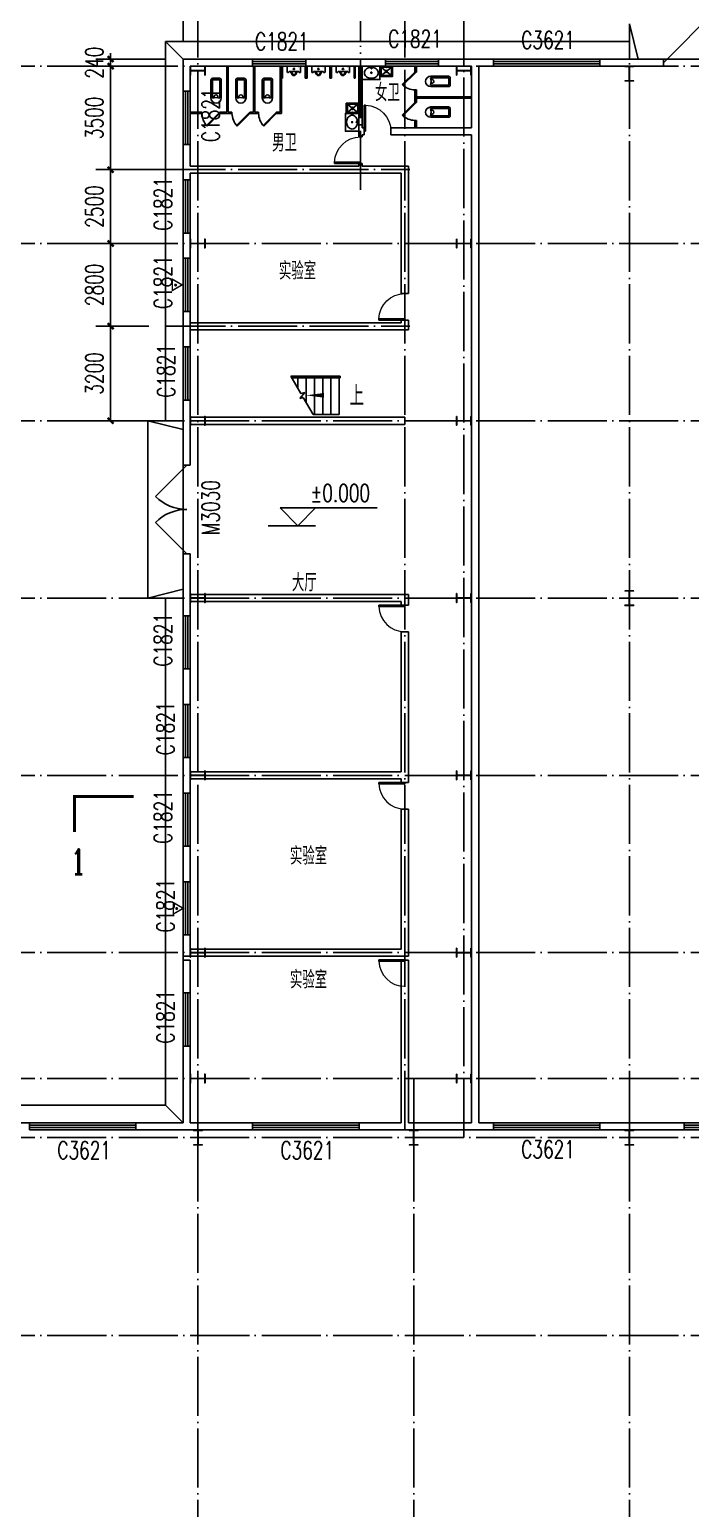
# Model space of a CAD drawing. Extents: x -89996 to 1006241, y -2176 to 440573.
# Drawn here: x 314223 to 336590, y 360550 to 410600 of the extents above; entities that cross this region are included whole.
import ezdxf
from ezdxf.enums import TextEntityAlignment as Align

# ---------------------------------------------------------------- set-up
doc = ezdxf.new("R2010")
doc.units = 0
doc.header["$LTSCALE"] = 1000
doc.header["$MEASUREMENT"] = 0
doc.linetypes.add('DOTE', pattern=[2.42, 2, -0.2, 0.02, -0.2])
for name, color, linetype in [('DIM_ELEV', 3, 'Continuous'), ('DIM_SYMB', 3, 'Continuous'), ('DOTE', 1, 'DOTE'), ('GROUND', 2, 'Continuous'), ('GZ', 50, 'Continuous'), ('LVTRY', 6, 'Continuous'), ('PUB_TEXT', 7, 'Continuous'), ('REIN', 1, 'Continuous'), ('STAIR', 2, 'Continuous'), ('TEXT', 7, 'Continuous'), ('WALL', 9, 'Continuous'), ('WINDOW', 4, 'Continuous'), ('WINDOW_TEXT', 7, 'Continuous')]:
    doc.layers.add(name, color=color, linetype=linetype)
doc.styles.add('_TCH_DIM', font='SIMPLEX', dxfattribs={"bigfont": 'GBCBIG'})
doc.styles.add('_TCH_DIM_T3', font='SIMPLEX', dxfattribs={"width": 0.705882, "bigfont": 'GBCBIG'})
doc.styles.add('_TCH_LABEL', font='COMPLEX', dxfattribs={"bigfont": 'GBCBIG'})
doc.styles.add('_TCH_WINDOW', font='SIMPLEX', dxfattribs={"height": 3.5, "bigfont": 'GBCBIG'})
doc.styles.add('TSSD_Norm', font='tssdeng.shx', dxfattribs={"bigfont": 'hztxt.shx'})
doc.dimstyles.new('TCH-200-1', dxfattribs={"dimtxt": 595, "dimasz": 200, "dimexe": 500, "dimexo": 600, "dimgap": 252.5, "dimtad": 1, "dimdec": 0, "dimzin": 0, "dimdsep": 46, "dimtxsty": '_TCH_DIM_T3', "dimblk": 'ARCHTICK', "dimcen": 0.09, "dimclrd": 3, "dimclre": 3, "dimclrt": 7, "dimazin": 2, "dimtfac": 1, "dimtdec": 0, "dimtix": 1, "dimtmove": 2, "dimatfit": 3, "dimfxl": 0, "dimtolj": 1, "dimtzin": 0, "dimarcsym": 0})

# ---------------------------------------------------------------- blocks, each defined once
blk = doc.blocks.new('_ArchTick')
at = {"color": 0, "linetype": 'ByBlock', "const_width": 0.4}
blk.add_lwpolyline([(-0.5, -0.5), (0.5, 0.5)], dxfattribs=at)
blk = doc.blocks.new('*D1629')
at = {"layer": 'Defpoints', "color": 0, "transparency": 16777216}
for p in [(60143, 111243), (62600, 111243), (62600, 107743)]:
    blk.add_point(p, dxfattribs=at)
at = {"layer": 'WALL', "color": 3, "lineweight": -2, "transparency": 16777216}
for p, q in [((62000, 111243), (59643, 111243)), ((60143, 107743), (60143, 111243)), ((62000, 107743), (59643, 107743))]:
    blk.add_line(p, q, dxfattribs=at)
at = {"layer": 'WALL', "color": 3, "lineweight": -2, "transparency": 16777216, "xscale": 200, "yscale": 200, "zscale": 200}
for p, rotation in [((60143, 111243), 90), ((60143, 107743), 270)]:
    blk.add_blockref('_ArchTick', p, dxfattribs=dict(at, rotation=rotation))
at = {"layer": 'WALL', "color": 7, "transparency": 16777216, "insert": (59593, 109493), "char_height": 595, "attachment_point": 5, "rotation": 90, "style": '_TCH_DIM_T3'}
blk.add_mtext('\\A1;3500', dxfattribs=at)
blk = doc.blocks.new('*D1630')
at = {"layer": 'Defpoints', "color": 0, "transparency": 16777216}
for p in [(62600, 107743), (60143, 105243), (61800, 105243)]:
    blk.add_point(p, dxfattribs=at)
at = {"layer": 'WALL', "color": 3, "lineweight": -2, "transparency": 16777216}
for p, q in [((62000, 107743), (59643, 107743)), ((60143, 107743), (60143, 105243)), ((61200, 105243), (59643, 105243))]:
    blk.add_line(p, q, dxfattribs=at)
at = {"layer": 'WALL', "color": 3, "lineweight": -2, "transparency": 16777216, "xscale": 200, "yscale": 200, "zscale": 200}
for p, rotation in [((60143, 107743), 90), ((60143, 105243), 270)]:
    blk.add_blockref('_ArchTick', p, dxfattribs=dict(at, rotation=rotation))
at = {"layer": 'WALL', "color": 7, "transparency": 16777216, "insert": (59593, 106493), "char_height": 595, "attachment_point": 5, "rotation": 90, "style": '_TCH_DIM_T3'}
blk.add_mtext('\\A1;2500', dxfattribs=at)
blk = doc.blocks.new('*D1632')
at = {"layer": 'Defpoints', "color": 0, "transparency": 16777216}
for p in [(60143, 105243), (61800, 105243), (62034, 102443)]:
    blk.add_point(p, dxfattribs=at)
at = {"layer": 'WALL', "color": 3, "lineweight": -2, "transparency": 16777216}
for p, q in [((61200, 105243), (59643, 105243)), ((60143, 102443), (60143, 105243)), ((61434, 102443), (59643, 102443))]:
    blk.add_line(p, q, dxfattribs=at)
at = {"layer": 'WALL', "color": 3, "lineweight": -2, "transparency": 16777216, "xscale": 200, "yscale": 200, "zscale": 200}
for p, rotation in [((60143, 105243), 90), ((60143, 102443), 270)]:
    blk.add_blockref('_ArchTick', p, dxfattribs=dict(at, rotation=rotation))
at = {"layer": 'WALL', "color": 7, "transparency": 16777216, "insert": (59593, 103843), "char_height": 595, "attachment_point": 5, "rotation": 90, "style": '_TCH_DIM_T3'}
blk.add_mtext('\\A1;2800', dxfattribs=at)
blk = doc.blocks.new('*D1633')
at = {"layer": 'Defpoints', "color": 0, "transparency": 16777216}
for p in [(62034, 102443), (60143, 99243), (61800, 99243)]:
    blk.add_point(p, dxfattribs=at)
at = {"layer": 'WALL', "color": 3, "lineweight": -2, "transparency": 16777216}
for p, q in [((61434, 102443), (59643, 102443)), ((60143, 102443), (60143, 99243)), ((61200, 99243), (59643, 99243))]:
    blk.add_line(p, q, dxfattribs=at)
at = {"layer": 'WALL', "color": 3, "lineweight": -2, "transparency": 16777216, "xscale": 200, "yscale": 200, "zscale": 200}
for p, rotation in [((60143, 102443), 90), ((60143, 99243), 270)]:
    blk.add_blockref('_ArchTick', p, dxfattribs=dict(at, rotation=rotation))
at = {"layer": 'WALL', "color": 7, "transparency": 16777216, "insert": (59593, 100843), "char_height": 595, "attachment_point": 5, "rotation": 90, "style": '_TCH_DIM_T3'}
blk.add_mtext('\\A1;3200', dxfattribs=at)
blk = doc.blocks.new('*D1635')
at = {"layer": 'Defpoints', "color": 0, "transparency": 16777216}
for p in [(68600, 114506), (63100, 111483), (68600, 111483)]:
    blk.add_point(p, dxfattribs=at)
at = {"layer": 'WALL', "color": 3, "lineweight": -2, "transparency": 16777216}
for p, q in [((63100, 112083), (63100, 115006)), ((68600, 112083), (68600, 115006)), ((63100, 114506), (68600, 114506))]:
    blk.add_line(p, q, dxfattribs=at)
at = {"layer": 'WALL', "color": 3, "lineweight": -2, "transparency": 16777216, "xscale": 200, "yscale": 200, "zscale": 200, "rotation": 180}
blk.add_blockref('_ArchTick', (63100, 114506), dxfattribs=at)
at = {"layer": 'WALL', "color": 3, "lineweight": -2, "transparency": 16777216, "xscale": 200, "yscale": 200, "zscale": 200}
blk.add_blockref('_ArchTick', (68600, 114506), dxfattribs=at)
at = {"layer": 'WALL', "color": 7, "transparency": 16777216, "insert": (65850, 115056), "char_height": 595, "attachment_point": 5, "style": '_TCH_DIM_T3'}
blk.add_mtext('\\A1;5500', dxfattribs=at)
blk = doc.blocks.new('*D1636')
at = {"layer": 'Defpoints', "color": 0, "transparency": 16777216}
for p in [(70100, 114506), (68600, 111483), (70100, 111483)]:
    blk.add_point(p, dxfattribs=at)
at = {"layer": 'WALL', "color": 3, "lineweight": -2, "transparency": 16777216}
for p, q in [((68600, 112083), (68600, 115006)), ((70100, 112083), (70100, 115006)), ((68600, 114506), (68400, 114506)), ((68600, 114506), (70100, 114506)), ((70100, 114506), (70300, 114506))]:
    blk.add_line(p, q, dxfattribs=at)
at = {"layer": 'WALL', "color": 3, "lineweight": -2, "transparency": 16777216, "xscale": 200, "yscale": 200, "zscale": 200}
blk.add_blockref('_ArchTick', (68600, 114506), dxfattribs=at)
at = {"layer": 'WALL', "color": 3, "lineweight": -2, "transparency": 16777216, "xscale": 200, "yscale": 200, "zscale": 200, "rotation": 180}
blk.add_blockref('_ArchTick', (70100, 114506), dxfattribs=at)
at = {"layer": 'WALL', "color": 7, "transparency": 16777216, "insert": (69350, 115056), "char_height": 595, "attachment_point": 5, "style": '_TCH_DIM_T3'}
blk.add_mtext('\\A1;1500', dxfattribs=at)
blk = doc.blocks.new('*D1637')
at = {"layer": 'Defpoints', "color": 0, "transparency": 16777216}
for p in [(72100, 114506), (70100, 111483), (72100, 111483)]:
    blk.add_point(p, dxfattribs=at)
at = {"layer": 'WALL', "color": 3, "lineweight": -2, "transparency": 16777216}
for p, q in [((70100, 112083), (70100, 115006)), ((72100, 112083), (72100, 115006)), ((70100, 114506), (72100, 114506))]:
    blk.add_line(p, q, dxfattribs=at)
at = {"layer": 'WALL', "color": 3, "lineweight": -2, "transparency": 16777216, "xscale": 200, "yscale": 200, "zscale": 200, "rotation": 180}
blk.add_blockref('_ArchTick', (70100, 114506), dxfattribs=at)
at = {"layer": 'WALL', "color": 3, "lineweight": -2, "transparency": 16777216, "xscale": 200, "yscale": 200, "zscale": 200}
blk.add_blockref('_ArchTick', (72100, 114506), dxfattribs=at)
at = {"layer": 'WALL', "color": 7, "transparency": 16777216, "insert": (71100, 115056), "char_height": 595, "attachment_point": 5, "style": '_TCH_DIM_T3'}
blk.add_mtext('\\A1;2000', dxfattribs=at)
blk = doc.blocks.new('*D1647')
at = {"layer": 'Defpoints', "color": 0, "transparency": 16777216}
for p in [(60143, 111243), (62600, 111483), (62600, 111243)]:
    blk.add_point(p, dxfattribs=at)
at = {"layer": 'WALL', "color": 3, "lineweight": -2, "transparency": 16777216}
for p, q in [((60143, 111483), (60143, 111683)), ((62000, 111483), (59643, 111483)), ((62000, 111243), (59643, 111243)), ((60143, 111483), (60143, 111243)), ((60143, 111243), (60143, 111043))]:
    blk.add_line(p, q, dxfattribs=at)
at = {"layer": 'WALL', "color": 3, "lineweight": -2, "transparency": 16777216, "xscale": 200, "yscale": 200, "zscale": 200}
for p, rotation in [((60143, 111483), 270), ((60143, 111243), 90)]:
    blk.add_blockref('_ArchTick', p, dxfattribs=dict(at, rotation=rotation))
at = {"layer": 'WALL', "color": 7, "transparency": 16777216, "insert": (59593, 111363), "char_height": 595, "attachment_point": 5, "rotation": 90, "style": '_TCH_DIM_T3'}
blk.add_mtext('\\A1;240', dxfattribs=at)
blk = doc.blocks.new('*U14')
at = {"color": 0}
for p, q in [((0, 0), (830, 0)), ((30, 0), (30, -400)), ((830, 0), (830, -400)), ((0, 0), (0, -400)), ((0, -400), (30, -400)), ((286, -180), (544, -180)), ((324, -180), (376, -272)), ((506, -180), (454, -272)), ((800, 0), (800, -400)), ((800, -400), (830, -400))]:
    blk.add_line(p, q, dxfattribs=at)
blk.add_lwpolyline([(244, -199), (247, -190, -0.320465), (261, -180), (286, -180, -0.270349), (299, -188), (354, -284, 0.583333), (476, -284), (531, -188, -0.270349), (544, -180), (569, -180, -0.320465), (583, -190), (586, -199, 0.847127), (640, -190), (640, -30, 0.414214), (610, 0), (220, 0, 0.414214), (190, -30), (190, -190, 0.847127)], format="xyb", close=True, dxfattribs=at)
blk.add_circle((415, -90), 25, dxfattribs=at)
blk.add_arc((415, -250), 45, 209.4871, 330.5129, dxfattribs=at)
blk.add_point((575, 0), dxfattribs=at)
blk = doc.blocks.new('*U12')
at = {"color": 0}
for p, q in [((-125, -670), (-125, -60)), ((-115, -50), (115, -50)), ((125, -60), (125, -670))]:
    blk.add_line(p, q, dxfattribs=at)
blk.add_lwpolyline([(175, -664), (175, -60, 0.414214), (115, 0), (-115, 0, 0.414214), (-175, -60), (-175, -664, 1)], format="xyb", close=True, dxfattribs=at)
for centre, radius, start, end in [((-115, -60), 10, 90, 180), ((115, -60), 10, 0, 90), ((0, -1140), 487, 75.1173, 104.8827), ((0, -623), 64.6, 328.6901, 211.3099)]:
    blk.add_arc(centre, radius, start, end, dxfattribs=at)
blk = doc.blocks.new('*D1650')
at = {"layer": 'Defpoints', "color": 0, "transparency": 16777216}
for p in [(99600, 118001), (63100, 112485), (99600, 111483)]:
    blk.add_point(p, dxfattribs=at)
at = {"layer": 'WALL', "color": 3, "lineweight": -2, "transparency": 16777216}
for p, q in [((63100, 113085), (63100, 118501)), ((99600, 112083), (99600, 118501)), ((63100, 118001), (99600, 118001))]:
    blk.add_line(p, q, dxfattribs=at)
at = {"layer": 'WALL', "color": 3, "lineweight": -2, "transparency": 16777216, "xscale": 200, "yscale": 200, "zscale": 200, "rotation": 180}
blk.add_blockref('_ArchTick', (63100, 118001), dxfattribs=at)
at = {"layer": 'WALL', "color": 3, "lineweight": -2, "transparency": 16777216, "xscale": 200, "yscale": 200, "zscale": 200}
blk.add_blockref('_ArchTick', (99600, 118001), dxfattribs=at)
at = {"layer": 'WALL', "color": 7, "transparency": 16777216, "insert": (81350, 118551), "char_height": 595, "attachment_point": 5, "style": '_TCH_DIM_T3'}
blk.add_mtext('\\A1;36500', dxfattribs=at)
blk = doc.blocks.new('*D1652')
at = {"layer": 'Defpoints', "color": 0, "transparency": 16777216}
for p in [(62600, 114509), (62600, 111483), (63100, 111483)]:
    blk.add_point(p, dxfattribs=at)
at = {"layer": 'WALL', "color": 3, "lineweight": -2, "transparency": 16777216}
for p, q in [((62600, 112083), (62600, 115009)), ((63100, 112083), (63100, 115009)), ((62600, 114509), (62400, 114509)), ((63100, 114509), (62600, 114509)), ((63100, 114509), (63300, 114509))]:
    blk.add_line(p, q, dxfattribs=at)
at = {"layer": 'WALL', "color": 3, "lineweight": -2, "transparency": 16777216, "xscale": 200, "yscale": 200, "zscale": 200}
blk.add_blockref('_ArchTick', (62600, 114509), dxfattribs=at)
at = {"layer": 'WALL', "color": 3, "lineweight": -2, "transparency": 16777216, "xscale": 200, "yscale": 200, "zscale": 200, "rotation": 180}
blk.add_blockref('_ArchTick', (63100, 114509), dxfattribs=at)
at = {"layer": 'WALL', "color": 7, "transparency": 16777216, "insert": (62850, 115059), "char_height": 595, "attachment_point": 5, "style": '_TCH_DIM_T3'}
blk.add_mtext('\\A1;500', dxfattribs=at)
blk = doc.blocks.new('*D1653')
at = {"layer": 'Defpoints', "color": 0, "transparency": 16777216}
for p in [(26600, 118001), (63100, 112485), (26600, 111483)]:
    blk.add_point(p, dxfattribs=at)
at = {"layer": 'WALL', "color": 3, "lineweight": -2, "transparency": 16777216}
for p, q in [((26600, 112083), (26600, 118501)), ((63100, 113085), (63100, 118501)), ((63100, 118001), (26600, 118001))]:
    blk.add_line(p, q, dxfattribs=at)
at = {"layer": 'WALL', "color": 3, "lineweight": -2, "transparency": 16777216, "xscale": 200, "yscale": 200, "zscale": 200, "rotation": 180}
blk.add_blockref('_ArchTick', (26600, 118001), dxfattribs=at)
at = {"layer": 'WALL', "color": 3, "lineweight": -2, "transparency": 16777216, "xscale": 200, "yscale": 200, "zscale": 200}
blk.add_blockref('_ArchTick', (63100, 118001), dxfattribs=at)
at = {"layer": 'WALL', "color": 7, "transparency": 16777216, "insert": (44850, 118551), "char_height": 595, "attachment_point": 5, "style": '_TCH_DIM_T3'}
blk.add_mtext('\\A1;36500', dxfattribs=at)
blk = doc.blocks.new('$DorLib2D$00000116')
at = {"color": 0}
for p, q in [((-0.5, 0), (-0.146, 0.354)), ((0.5, 0), (0.146, 0.354))]:
    blk.add_line(p, q, dxfattribs=at)
for centre, start, end in [((-0.5, 0), 0, 45), ((0.5, 0), 135, 180)]:
    blk.add_arc(centre, 0.5, start, end, dxfattribs=at)
blk = doc.blocks.new('$TCHSYS$WIN2D')
for p, q in [((-0.5, 0.5), (0.5, 0.5)), ((-0.5, 0.5), (-0.5, -0.5)), ((0.5, 0.5), (0.5, -0.5)), ((0.5, 0.167), (-0.5, 0.167)), ((0.5, -0.167), (-0.5, -0.167)), ((-0.5, -0.5), (0.5, -0.5))]:
    blk.add_line(p, q)
blk = doc.blocks.new('$DorLib2D$00000001')
for p, q in [((0.45, 0.975), (0.5, 0.975)), ((0.45, 0), (0.45, 0.975)), ((0.5, 0), (0.5, 0.975)), ((0.5, 0), (0.45, 0))]:
    blk.add_line(p, q)
at = {"lineweight": 13}
blk.add_arc((0.475, 0), 0.975, 91.4693, 180, dxfattribs=at)
blk = doc.blocks.new('$lvtry$00000191')
at = {"color": 0}
for p, q in [((-250, -50, 0), (-39, -219, 0)), ((-250, -450, 0), (-39, -281, 0)), ((39, -219, 0), (250, -50, 0)), ((39, -281, 0), (250, -450, 0))]:
    blk.add_line(p, q, dxfattribs=at)
at = {"color": 0, "elevation": 0}
for points in [[(300, -500), (300, 0), (-300, 0), (-300, -500)], [(250, -450), (250, -50), (-250, -50), (-250, -450)]]:
    blk.add_lwpolyline(points, close=True, dxfattribs=at)
at = {"color": 0}
blk.add_circle((0, -250, 0), 50, dxfattribs=at)
for p in [(0, -50, 0), (0, -250, 0)]:
    blk.add_point(p, dxfattribs=at)
blk = doc.blocks.new('$lvtry$00000194')
at = {"color": 0}
for p, q in [((-17, -27), (-17, -17)), ((17, -27), (17, -17))]:
    blk.add_line(p, q, dxfattribs=at)
blk.add_lwpolyline([(14, -39, -0.067374), (92, -53, -0.088152), (166, -93, -0.105269), (218, -155, -0.121685), (235, -224, -0.121685), (218, -292, -0.105269), (166, -355, -0.088152), (92, -394, -0.078966), (0, -409, -0.078966), (-92, -394, -0.088152), (-166, -355, -0.105269), (-218, -292, -0.121685), (-235, -224, -0.121685), (-218, -155, -0.105269), (-166, -93, -0.088152), (-92, -53, -0.059935), (-23, -40, -0.059935)], format="xyb", dxfattribs=at)
for centre, radius in [((0, -221), 20), ((0, -27), 16.7), ((0, -221), 15)]:
    blk.add_circle(centre, radius, dxfattribs=at)
for centre, radius, start, end in [((0, -17), 16.7, 0, 180), ((-40, -17), 10.1, 106.6096, 258.1648), ((-64, 250), 259, 274.7069, 282.3732), ((-75, -197), 173, 71.36, 79.1873), ((-29, -63), 6.77, 155.344, 308.3224), ((-171, 35), 166, 324.8411, 338.1337), ((-171, 35), 170, 324.8411, 331.3523), ((-29, -63), 3.37, 155.344, 308.3224), ((100, -178), 170, 132.3141, 138.8253), ((100, -178), 166, 125.5327, 138.8253), ((-12, -42), 10.6, 201.8924, 261.774), ((-381, -99), 372, 2.3982, 6.7627), ((0, -80), 9.9, 201.7837, 338.2163), ((64, 250), 259, 257.6268, 265.2931), ((381, -99), 372, 170.1008, 177.6018), ((75, -197), 173, 100.8127, 110.4191), ((40, -17), 10.1, 281.8352, 73.3904)]:
    blk.add_arc(centre, radius, start, end, dxfattribs=at)
for p in [(0, -27), (0, -221)]:
    blk.add_point(p, dxfattribs=at)
blk = doc.blocks.new('A$C5DBF1C92')
at = {"color": 0}
for p, q in [((64075.9, 111242.9), (64075.9, 109692.9)), ((64075.9, 111242.9), (64075.9, 109692.9)), ((64125.9, 111242.9), (64125.9, 109692.9)), ((64975.9, 111242.9), (64975.9, 109692.9)), ((64975.9, 111242.9), (64975.9, 109692.9)), ((65025.9, 111242.9), (65025.9, 109692.9)), ((65875.9, 111242.9), (65875.9, 109692.9)), ((65875.9, 111242.9), (65875.9, 109692.9)), ((65930, 111242.9), (65930, 109642.9)), ((65930, 111242.9), (65930, 109642.9)), ((70440, 111044.5), (70440, 111242.9)), ((70490, 111242.9), (70490, 111044.5)), ((70440, 111044.5), (70015.7, 110620.3)), ((70461.2, 111023.3), (70037.5, 110599.6)), ((70490, 111044.5), (70440, 111044.5)), ((70440, 111044.5), (70461.2, 111023.3)), ((70490, 110444.5), (70440, 110444.5)), ((70440, 110010.5), (70440, 110444.5)), ((70490, 110444.5), (70490, 110010.5)), ((72360, 110209.1), (70490, 110209.1)), ((72360, 110159.1), (70490, 110159.1)), ((63812.3, 109664.2), (63388.6, 109240.4)), ((63833.5, 109642.9), (63409.3, 109218.7)), ((63833.5, 109642.9), (63812.3, 109664.2)), ((63833.5, 109692.9), (64075.9, 109692.9)), ((63833.5, 109692.9), (63833.5, 109642.9)), ((64250.9, 109642.9), (63833.5, 109642.9)), ((64125.9, 109692.9), (64250.9, 109692.9)), ((64250.9, 109692.9), (64250.9, 109642.9)), ((64829.7, 109664.2), (64406, 109240.4)), ((64850.9, 109642.9), (64426.7, 109218.7)), ((64850.9, 109642.9), (64829.7, 109664.2)), ((64850.9, 109692.9), (64975.9, 109692.9)), ((64850.9, 109692.9), (64850.9, 109642.9)), ((65150.9, 109642.9), (64850.9, 109642.9)), ((65025.9, 109692.9), (65150.9, 109692.9)), ((65150.9, 109692.9), (65150.9, 109642.9)), ((65729.7, 109664.2), (65306, 109240.4)), ((65750.9, 109642.9), (65326.7, 109218.7)), ((65750.9, 109642.9), (65729.7, 109664.2)), ((65750.9, 109692.9), (65750.9, 109642.9)), ((65750.9, 109692.9), (65875.9, 109692.9)), ((65750.9, 109642.9), (65930, 109642.9)), ((70440, 110010.5), (70015.7, 109586.3)), ((70461.2, 109989.3), (70037.5, 109565.6)), ((70490, 110010.5), (70440, 110010.5)), ((70440, 110010.5), (70461.2, 109989.3)), ((70440, 109410.5), (70440, 109162.9)), ((70490, 109410.5), (70440, 109410.5)), ((70490, 109162.9), (70490, 109410.5))]:
    blk.add_line(p, q, dxfattribs=at)
for centre, start, end in [((70440, 111044.5), 225, 270), ((63833.5, 109642.9), 180, 225), ((64850.9, 109642.9), 180, 225), ((65750.9, 109642.9), 180, 225), ((70440, 110010.5), 225, 270)]:
    blk.add_arc(centre, 600, start, end, dxfattribs=at)
at = {"layer": 'DIM_ELEV'}
for p, q in [((66479.2, 95691.9), (65879.2, 96291.9)), ((65879.2, 96291.9), (69169.2, 96291.9)), ((66479.2, 95691.9), (67079.2, 96291.9)), ((65480.8, 95691.9), (67079.2, 95691.9))]:
    blk.add_line(p, q, dxfattribs=at)
at = {"layer": 'DIM_SYMB'}
blk.add_lwpolyline([(68020, 100104.2, 0, 0, 0), (66760, 100104.2, 0, 160, 0), (67360, 100104.2, 0, 0, 0)], format="xyseb", dxfattribs=at)
at = {"layer": 'DIM_SYMB', "const_width": 100}
blk.add_lwpolyline([(58917.8, 85324.8), (58917.8, 86524.8), (60917.8, 86524.8)], dxfattribs=at)
at = {"layer": 'DOTE'}
for p, q in [((70100, 75242.9), (70100, 112818.6)), ((63100, 7482.9), (63100, 112482.9)), ((72100.2, 74982.8), (72100.2, 112482.9)), ((77700, 7482.9), (77700, 112482.9)), ((68600, 107059.8), (68600, 111932.5)), ((9600, 111242.9), (100600, 111242.9)), ((62034.2, 107742.9), (70272.4, 107742.9)), ((9597, 105242.8), (100357, 105242.8)), ((62034.2, 102442.8), (70272.4, 102442.8)), ((9597, 99242.8), (100357, 99242.8)), ((9597, 93242.8), (100357, 93242.8)), ((9597, 87242.8), (100357, 87242.8)), ((9597, 81242.8), (100357, 81242.8)), ((9600, 76982.8), (100600, 76982.8)), ((70400, 7482.9), (70400, 76982.8)), ((9597, 74982.8), (100357, 74982.8)), ((9600, 68282.9), (100360, 68282.9))]:
    blk.add_line(p, q, dxfattribs=at)
at = {"layer": 'GROUND'}
for p, q in [((62000, 112082.9), (62000, 99242.8)), ((77700, 112082.9), (62000, 112082.9)), ((62600, 111482.9), (62000, 112082.9)), ((62600, 111482.9), (62600, 99242.8)), ((77700, 111482.9), (62600, 111482.9)), ((62000, 93242.8), (62000, 76082.9)), ((62600, 93242.8), (62600, 75482.9)), ((62000, 76082.9), (48500, 76082.9)), ((62600, 75482.9), (62000, 76082.9)), ((62600, 75482.9), (48500, 75482.9))]:
    blk.add_line(p, q, dxfattribs=at)
at = {"layer": 'GZ'}
for points in [[(62840, 111242.9), (62840, 110942.9), (62850, 110942.9), (62850, 111086.1), (62855, 111089.9), (63325.3, 111089.9), (63330, 111086.1), (63330, 110942.9), (63340, 110942.9), (63340, 111242.9), (63330, 111242.9), (63330, 111099.9), (63325.5, 111095.9), (62855, 111095.9), (62850, 111099.9), (62850, 111242.9), (62840, 111242.9)], [(71850, 111242.9), (71850, 110942.9), (71860, 110942.9), (71860, 111086.1), (71865, 111089.9), (72335.3, 111089.9), (72340, 111086.1), (72340, 110942.9), (72350, 110942.9), (72350, 111242.9), (72340, 111242.9), (72340, 111099.9), (72335.5, 111095.9), (71865, 111095.9), (71860, 111099.9), (71860, 111242.9), (71850, 111242.9)], [(77850, 111242.9), (77550, 111242.9), (77550, 111232.9), (77693.1, 111232.9), (77697, 111227.9), (77697, 110757.6), (77693.1, 110752.9), (77550, 110752.9), (77550, 110742.9), (77850, 110742.9), (77850, 110752.9), (77707, 110752.9), (77703, 110757.4), (77703, 111227.9), (77707, 111232.9), (77850, 111232.9), (77850, 111242.9)], [(62840, 105392.8), (62840, 105092.8), (62850, 105092.8), (62850, 105235.9), (62855, 105239.8), (63325.3, 105239.8), (63330, 105235.9), (63330, 105092.8), (63340, 105092.8), (63340, 105392.8), (63330, 105392.8), (63330, 105249.8), (63325.5, 105245.8), (62855, 105245.8), (62850, 105249.8), (62850, 105392.8), (62840, 105392.8)], [(71850, 105392.8), (71850, 105092.8), (71860, 105092.8), (71860, 105235.9), (71865, 105239.8), (72335.3, 105239.8), (72340, 105235.9), (72340, 105092.8), (72350, 105092.8), (72350, 105392.8), (72340, 105392.8), (72340, 105249.8), (72335.5, 105245.8), (71865, 105245.8), (71860, 105249.8), (71860, 105392.8), (71850, 105392.8)], [(62840, 99392.8), (62840, 99092.8), (62850, 99092.8), (62850, 99235.9), (62855, 99239.8), (63325.3, 99239.8), (63330, 99235.9), (63330, 99092.8), (63340, 99092.8), (63340, 99392.8), (63330, 99392.8), (63330, 99249.8), (63325.5, 99245.8), (62855, 99245.8), (62850, 99249.8), (62850, 99392.8), (62840, 99392.8)], [(71850, 99392.8), (71850, 99092.8), (71860, 99092.8), (71860, 99235.9), (71865, 99239.8), (72335.3, 99239.8), (72340, 99235.9), (72340, 99092.8), (72350, 99092.8), (72350, 99392.8), (72340, 99392.8), (72340, 99249.8), (72335.5, 99245.8), (71865, 99245.8), (71860, 99249.8), (71860, 99392.8), (71850, 99392.8)], [(62840, 93392.8), (62840, 93092.8), (62850, 93092.8), (62850, 93235.9), (62855, 93239.8), (63325.3, 93239.8), (63330, 93235.9), (63330, 93092.8), (63340, 93092.8), (63340, 93392.8), (63330, 93392.8), (63330, 93249.8), (63325.5, 93245.8), (62855, 93245.8), (62850, 93249.8), (62850, 93392.8), (62840, 93392.8)], [(71850, 93392.8), (71850, 93092.8), (71860, 93092.8), (71860, 93235.9), (71865, 93239.8), (72335.3, 93239.8), (72340, 93235.9), (72340, 93092.8), (72350, 93092.8), (72350, 93392.8), (72340, 93392.8), (72340, 93249.8), (72335.5, 93245.8), (71865, 93245.8), (71860, 93249.8), (71860, 93392.8), (71850, 93392.8)], [(77850, 93492.9), (77550, 93492.9), (77550, 93482.9), (77693.1, 93482.9), (77697, 93477.9), (77697, 93007.6), (77693.1, 93002.9), (77550, 93002.9), (77550, 92992.9), (77850, 92992.9), (77850, 93002.9), (77707, 93002.9), (77703, 93007.4), (77703, 93477.9), (77707, 93482.9), (77850, 93482.9), (77850, 93492.9)], [(62840, 87392.8), (62840, 87092.8), (62850, 87092.8), (62850, 87235.9), (62855, 87239.8), (63325.3, 87239.8), (63330, 87235.9), (63330, 87092.8), (63340, 87092.8), (63340, 87392.8), (63330, 87392.8), (63330, 87249.8), (63325.5, 87245.8), (62855, 87245.8), (62850, 87249.8), (62850, 87392.8), (62840, 87392.8)], [(71850, 87392.8), (71850, 87092.8), (71860, 87092.8), (71860, 87235.9), (71865, 87239.8), (72335.3, 87239.8), (72340, 87235.9), (72340, 87092.8), (72350, 87092.8), (72350, 87392.8), (72340, 87392.8), (72340, 87249.8), (72335.5, 87245.8), (71865, 87245.8), (71860, 87249.8), (71860, 87392.8), (71850, 87392.8)], [(62840, 81392.8), (62840, 81092.8), (62850, 81092.8), (62850, 81235.9), (62855, 81239.8), (63325.3, 81239.8), (63330, 81235.9), (63330, 81092.8), (63340, 81092.8), (63340, 81392.8), (63330, 81392.8), (63330, 81249.8), (63325.5, 81245.8), (62855, 81245.8), (62850, 81249.8), (62850, 81392.8), (62840, 81392.8)], [(71850, 81392.8), (71850, 81092.8), (71860, 81092.8), (71860, 81235.9), (71865, 81239.8), (72335.3, 81239.8), (72340, 81235.9), (72340, 81092.8), (72350, 81092.8), (72350, 81392.8), (72340, 81392.8), (72340, 81249.8), (72335.5, 81245.8), (71865, 81245.8), (71860, 81249.8), (71860, 81392.8), (71850, 81392.8)], [(62840, 77132.8), (62840, 76832.8), (62850, 76832.8), (62850, 76975.9), (62855, 76979.8), (63325.3, 76979.8), (63330, 76975.9), (63330, 76832.8), (63340, 76832.8), (63340, 77132.8), (63330, 77132.8), (63330, 76989.8), (63325.5, 76985.8), (62855, 76985.8), (62850, 76989.8), (62850, 77132.8), (62840, 77132.8)], [(71850, 77132.8), (71850, 76832.8), (71860, 76832.8), (71860, 76975.9), (71865, 76979.8), (72335.3, 76979.8), (72340, 76975.9), (72340, 76832.8), (72350, 76832.8), (72350, 77132.8), (72340, 77132.8), (72340, 76989.8), (72335.5, 76985.8), (71865, 76985.8), (71860, 76989.8), (71860, 77132.8), (71850, 77132.8)], [(63250, 75232.9), (62950, 75232.9), (62950, 75222.9), (63093.1, 75222.9), (63097, 75217.9), (63097, 74747.6), (63093.1, 74742.9), (62950, 74742.9), (62950, 74732.9), (63250, 74732.9), (63250, 74742.9), (63107, 74742.9), (63103, 74747.4), (63103, 75217.9), (63107, 75222.9), (63250, 75222.9), (63250, 75232.9)], [(70550, 75232.9), (70250, 75232.9), (70250, 75222.9), (70393.1, 75222.9), (70397, 75217.9), (70397, 74747.6), (70393.1, 74742.9), (70250, 74742.9), (70250, 74732.9), (70550, 74732.9), (70550, 74742.9), (70407, 74742.9), (70403, 74747.4), (70403, 75217.9), (70407, 75222.9), (70550, 75222.9), (70550, 75232.9)], [(77850, 75232.9), (77550, 75232.9), (77550, 75222.9), (77693.1, 75222.9), (77697, 75217.9), (77697, 74747.6), (77693.1, 74742.9), (77550, 74742.9), (77550, 74732.9), (77850, 74732.9), (77850, 74742.9), (77707, 74742.9), (77703, 74747.4), (77703, 75217.9), (77707, 75222.9), (77850, 75222.9), (77850, 75232.9)]]:
    blk.add_lwpolyline(points, close=True, dxfattribs=at)
at = {"layer": 'LVTRY'}
for points in [[(69260, 111242.9), (68660, 111242.9), (68660, 110792.9), (69260, 110792.9)], [(68540, 109642.9), (68540, 109042.9), (68090, 109042.9), (68090, 109642.9)]]:
    blk.add_lwpolyline(points, close=True, dxfattribs=at)
at = {"layer": 'REIN', "const_width": 50}
blk.add_lwpolyline([(62562.9, 103842.8), (62230.8, 104034.5), (62230.8, 103651)], close=True, dxfattribs=at)
blk.add_lwpolyline([(62342.6, 103861.5, 1), (62342.6, 103811.5, 1)], format="xyb", close=True, dxfattribs=at)
at = {"layer": 'REIN', "const_width": 50, "elevation": -1200}
blk.add_lwpolyline([(62600, 82742.8), (62267.9, 82934.5), (62267.9, 82551)], close=True, dxfattribs=at)
blk.add_lwpolyline([(62379.7, 82761.5, 1), (62379.7, 82711.5, 1)], format="xyb", close=True, dxfattribs=at)
at = {"layer": 'STAIR'}
for p, q in [((77700, 112682.9), (77700, 111482.9)), ((78000, 111482.9), (77700, 112682.9)), ((85000, 111482.9), (77700, 111482.9)), ((67880, 100754.2), (66244.7, 100754.2)), ((66244.7, 100754.2), (66585.1, 100164.7)), ((67910, 100754.2), (66244.7, 100754.2)), ((67910, 100694.2), (66279.4, 100694.2)), ((66480, 100346.7), (66480, 100694.2)), ((66760, 99861.7), (66760, 100694.2)), ((67040, 99454.2), (67040, 100694.2)), ((67320, 99454.2), (67320, 100694.2)), ((67600, 99454.2), (67600, 100694.2)), ((67880, 99454.2), (67880, 100694.2)), ((67910, 100694.2), (67910, 100754.2)), ((66715.5, 100199.6), (66542.6, 99993.6)), ((66585.1, 100164.7), (66715.5, 100199.6)), ((66542.6, 99993.6), (66664.9, 100026.4)), ((66664.9, 100026.4), (66995.3, 99454.2)), ((61400, 99242.8), (61400, 93242.8)), ((61400, 99242.8), (62600, 99242.8)), ((62600, 98942.8), (61400, 99242.8)), ((62600, 99242.8), (62600, 93242.8)), ((67880, 99454.2), (66995.3, 99454.2)), ((62600, 93542.8), (61400, 93242.8)), ((61400, 93242.8), (62600, 93242.8))]:
    blk.add_line(p, q, dxfattribs=at)
at = {"layer": 'WALL'}
for p, q in [((64950, 111482.9), (62600, 111482.9)), ((62600, 111482.9), (62600, 110392.9)), ((62840, 111242.9), (64950, 111242.9)), ((62840, 110392.9), (62840, 111242.9)), ((64950, 111242.9), (64950, 111482.9)), ((69445.1, 111482.9), (66750, 111482.9)), ((66750, 111482.9), (66750, 111242.9)), ((66750, 111242.9), (69445.1, 111242.9)), ((68540, 111242.9), (68540, 109042.9)), ((68660, 111242.9), (68540, 111242.9)), ((68660, 111242.9), (68660, 109162.9)), ((69445.1, 111242.9), (69445.1, 111482.9)), ((72360, 111482.9), (71245.1, 111482.9)), ((71245.1, 111482.9), (71245.1, 111242.9)), ((71245.1, 111242.9), (72360, 111242.9)), ((73100.1, 111482.9), (72360, 111482.9)), ((72360, 109162.9), (72360, 111242.9)), ((72600, 111242.9), (73100.1, 111242.9)), ((72600, 109042.9), (72600, 111242.9)), ((73100.1, 111242.9), (73100.1, 111482.9)), ((78850, 111482.9), (76700.1, 111482.9)), ((76700.1, 111482.9), (76700.1, 111242.9)), ((76700.1, 111242.9), (78850, 111242.9)), ((78850, 111242.9), (78850, 111482.9)), ((62600, 110392.9), (62840, 110392.9)), ((62600, 108592.9), (62600, 110392.9)), ((62600, 110392.9), (62840, 110392.9)), ((62840, 110392.9), (62840, 108592.9)), ((68729.3, 109162.9), (68660, 109162.9)), ((68729.3, 108922.9), (68729.3, 109162.9)), ((72360, 109162.9), (69629.3, 109162.9)), ((69629.3, 109162.9), (69629.3, 108922.9)), ((68540, 109042.9), (68540, 108847.6)), ((68540, 108847.6), (68660, 108847.6)), ((68660, 108922.9), (68729.3, 108922.9)), ((68660, 108847.6), (68660, 108922.9)), ((69629.3, 108922.9), (72360, 108922.9)), ((72360, 75482.9), (72360, 108922.9)), ((72600, 75482.9), (72600, 109042.9)), ((62840, 108592.9), (62600, 108592.9)), ((62600, 108592.9), (62600, 107742.9)), ((62840, 108592.9), (62600, 108592.9)), ((62840, 107862.9), (62840, 108592.9)), ((62600, 107742.9), (62600, 107392.8)), ((62840, 107862.9), (68540, 107862.9)), ((62840, 107622.9), (68590, 107622.9)), ((62840, 107392.8), (62840, 107622.9)), ((68660, 107947.6), (68540, 107947.6)), ((68540, 107947.6), (68540, 107862.9)), ((68590, 107622.9), (69980, 107622.9)), ((68660, 107862.9), (68660, 107947.6)), ((68660, 107862.9), (70220, 107862.9)), ((69980, 107622.9), (69980, 103547.5)), ((70220, 103547.5), (70220, 107862.9)), ((62600, 107392.8), (62840, 107392.8)), ((62840, 105592.8), (62600, 105592.8)), ((62600, 105592.8), (62600, 104742.8)), ((62840, 104742.8), (62840, 105592.8)), ((62600, 104742.8), (62840, 104742.8)), ((69980, 103547.5), (70220, 103547.5)), ((62840, 102942.8), (62600, 102942.8)), ((62600, 102942.8), (62600, 101742.8)), ((62840, 101742.8), (62840, 102942.8)), ((70220, 102647.5), (69980, 102647.5)), ((69980, 102647.5), (69980, 102562.8)), ((70220, 102322.8), (70220, 102647.5)), ((62840, 102562.8), (69980, 102562.8)), ((62840, 102562.8), (62840, 102322.8)), ((62840, 102322.8), (70220, 102322.8)), ((62600, 101742.8), (62840, 101742.8)), ((62840, 99942.8), (62600, 99942.8)), ((62600, 99942.8), (62600, 97742.8)), ((62840, 97742.8), (62840, 99942.8)), ((70100, 99362.8), (62840, 99362.8)), ((62840, 99122.8), (62840, 99362.8)), ((70100, 99122.8), (62840, 99122.8)), ((70100, 99122.8), (70100, 99362.8)), ((62600, 97742.8), (62840, 97742.8)), ((62840, 94742.8), (62600, 94742.8)), ((62600, 94742.8), (62600, 93242.8)), ((62840, 93362.8), (62840, 94742.8)), ((62600, 93242.8), (62600, 92642.8)), ((62840, 93362.8), (70220, 93362.8)), ((62840, 92642.8), (62840, 93122.8)), ((62840, 93122.8), (69980, 93122.8)), ((69980, 93122.8), (69980, 93002.8)), ((70220, 93002.8), (70220, 93362.8)), ((62600, 92642.8), (62840, 92642.8)), ((69980, 93002.8), (70220, 93002.8)), ((70220, 92102.8), (69980, 92102.8)), ((69980, 92102.8), (69980, 87362.8)), ((70220, 87242.8), (70220, 92102.8)), ((62840, 90842.8), (62600, 90842.8)), ((62600, 90842.8), (62600, 89642.8)), ((62840, 89642.8), (62840, 90842.8)), ((62600, 89642.8), (62840, 89642.8)), ((62840, 87842.8), (62600, 87842.8)), ((62600, 87842.8), (62600, 87242.8)), ((62840, 87362.8), (62840, 87842.8)), ((62600, 87242.8), (62600, 86642.8)), ((62840, 87362.8), (69980, 87362.8)), ((62840, 86642.8), (62840, 87122.8)), ((62840, 87122.8), (69980, 87122.8)), ((69980, 87122.8), (69980, 87002.8)), ((70220, 87002.8), (70220, 87242.8)), ((62600, 86642.8), (62840, 86642.8)), ((69980, 87002.8), (70220, 87002.8)), ((70220, 86102.8), (69980, 86102.8)), ((69980, 86102.8), (69980, 81362.8)), ((70220, 81122.8), (70220, 86102.8)), ((62840, 84842.8), (62600, 84842.8)), ((62600, 84842.8), (62600, 83642.8)), ((62840, 83642.8), (62840, 84842.8)), ((62600, 83642.8), (62840, 83642.8)), ((62840, 81842.8), (62600, 81842.8)), ((62600, 81842.8), (62600, 81122.8)), ((62840, 81362.8), (62840, 81842.8)), ((62600, 81122.8), (70220, 81122.8)), ((62840, 81362.8), (69980, 81362.8)), ((62600, 80982.8), (62600, 79882.8)), ((62840, 80982.8), (62600, 80982.8)), ((62840, 79882.8), (62840, 80982.8)), ((69980, 80982.8), (69980, 75482.9)), ((70220, 80982.8), (69980, 80982.8)), ((70220, 80982.8), (70220, 75482.9)), ((62600, 79882.8), (62840, 79882.8)), ((62840, 78082.8), (62600, 78082.8)), ((62600, 78082.8), (62600, 75482.9)), ((62840, 75482.9), (62840, 78082.8)), ((62600, 75482.9), (61000, 75482.9)), ((61000, 75482.9), (61000, 75242.9)), ((61000, 75242.9), (62600, 75242.9)), ((62600, 75242.9), (64950, 75242.9)), ((64950, 75482.9), (62840, 75482.9)), ((64950, 75242.9), (64950, 75482.9)), ((69980, 75482.9), (68550, 75482.9)), ((68550, 75482.9), (68550, 75242.9)), ((68550, 75242.9), (70100, 75242.9)), ((70100, 75242.9), (72360, 75242.9)), ((70220, 75482.9), (72360, 75482.9)), ((72360, 75242.9), (73100.1, 75242.9)), ((73100.1, 75482.9), (72600, 75482.9)), ((73100.1, 75242.9), (73100.1, 75482.9)), ((79550, 75482.9), (76700.1, 75482.9)), ((76700.1, 75482.9), (76700.1, 75242.9)), ((76700.1, 75242.9), (79550, 75242.9)), ((79550, 75242.9), (79550, 75482.9))]:
    blk.add_line(p, q, dxfattribs=at)
at = {"layer": 'WINDOW'}
for p, q in [((62840, 109692.9), (63233.5, 109692.9)), ((63233.5, 109642.9), (62840, 109642.9)), ((63233.5, 109692.9), (63233.5, 109642.9))]:
    blk.add_line(p, q, dxfattribs=at)
for p in [(65931, 111242.9), (66761, 111242.9), (67591, 111242.9)]:
    blk.add_blockref('*U14', p)
at = {"color": 0}
for p in [(63712.1, 110832.9), (64550.9, 110832.9), (65450.9, 110832.9)]:
    blk.add_blockref('*U12', p, dxfattribs=at)
at = {"color": 0, "rotation": 270}
for p in [(71640, 110728.7), (71640, 109688.7)]:
    blk.add_blockref('*U12', p, dxfattribs=at)
at = {"layer": 'LVTRY', "yscale": -1, "rotation": 180.0000000063204}
blk.add_blockref('$lvtry$00000194', (68967.9, 111242.9, 0), dxfattribs=at)
at = {"layer": 'LVTRY', "xscale": 0.7, "zscale": 0.7}
for p, yscale, rotation in [((69470, 111242.9, 0), -0.7, 180.0000000006723), ((68330, 109642.9), 0.7, 179.9999999912763)]:
    blk.add_blockref('$lvtry$00000191', p, dxfattribs=dict(at, yscale=yscale, rotation=rotation))
at = {"layer": 'LVTRY', "rotation": 269.9999999852605}
blk.add_blockref('$lvtry$00000194', (68540, 109350.8, 0), dxfattribs=at)
at = {"layer": 'WINDOW'}
ref = blk.add_blockref('$DorLib2D$00000116', (81350, 111362.9), dxfattribs=dict(at, xscale=5000, yscale=5000, zscale=5000))
ref.add_attrib('A', 'M5050', (80370, 110257.9), dxfattribs={"layer": 'WINDOW_TEXT', "height": 595, "style": '_TCH_WINDOW', "width": 0.705882})
ref = blk.add_blockref('$TCHSYS$WIN2D', (65850, 111362.9), dxfattribs=dict(at, xscale=1800, yscale=240, zscale=1800))
ref.add_attrib('A', 'C1821', (65030, 111785.4), dxfattribs={"layer": 'WINDOW_TEXT', "height": 595, "style": '_TCH_WINDOW', "width": 0.705882})
ref = blk.add_blockref('$TCHSYS$WIN2D', (70345.1, 111362.9), dxfattribs=dict(at, xscale=1800, yscale=-240, zscale=1800))
ref.add_attrib('A', 'C1821', (69535.1, 111872.9), dxfattribs={"layer": 'WINDOW_TEXT', "height": 595, "style": '_TCH_WINDOW', "width": 0.705882})
ref = blk.add_blockref('$TCHSYS$WIN2D', (74900.1, 111362.9), dxfattribs=dict(at, xscale=-3600, yscale=-240, zscale=-3600))
ref.add_attrib('A', 'C3621', (74040.1, 111832.9), dxfattribs={"layer": 'WINDOW_TEXT', "height": 595, "style": '_TCH_WINDOW', "width": 0.705882})
ref = blk.add_blockref('$TCHSYS$WIN2D', (62720, 109492.9), dxfattribs=dict(at, xscale=-1800, yscale=-240, zscale=-1800, rotation=90.00000000000178))
ref.add_attrib('A', 'C1821', (63825, 108672.9), dxfattribs={"layer": 'WINDOW_TEXT', "height": 595, "rotation": 90, "style": '_TCH_WINDOW', "width": 0.705882})
ref = blk.add_blockref('$TCHSYS$WIN2D', (62720, 109492.9), dxfattribs=dict(at, xscale=-1800, yscale=-240, zscale=-1800, rotation=90.00000000000178))
ref.add_attrib('A', 'C1821', (63825, 108672.9), dxfattribs={"layer": 'WINDOW_TEXT', "height": 595, "rotation": 90, "style": '_TCH_WINDOW', "width": 0.705882})
for p, xscale, yscale, zscale, rotation in [((69179.3, 109042.9), 900, -900, 900, 180.0000000001854), ((68600, 108397.6), 900, -900, 900, 270), ((70100, 103097.5), -900, 900, -900, 90), ((70100, 92552.8), -900, -900, -900, 270), ((70100, 86552.8), -900, -900, -900, 270.0000000000044), ((70100, 80552.8), -900, -900, -900, 270.0000000000048)]:
    blk.add_blockref('$DorLib2D$00000001', p, dxfattribs=dict(at, xscale=xscale, yscale=yscale, zscale=zscale, rotation=rotation))
ref = blk.add_blockref('$TCHSYS$WIN2D', (62720, 106492.8), dxfattribs=dict(at, xscale=-1800, yscale=-240, zscale=-1800, rotation=90.00000000000276))
ref.add_attrib('A', 'C1821', (62211.2, 105672.8), dxfattribs={"layer": 'WINDOW_TEXT', "height": 595, "rotation": 90, "style": '_TCH_WINDOW', "width": 0.705882})
ref = blk.add_blockref('$TCHSYS$WIN2D', (62720, 103842.8), dxfattribs=dict(at, xscale=-1800, yscale=-240, zscale=-1800, rotation=90.00000000000276))
ref.add_attrib('A', 'C1821', (62211.2, 103022.8), dxfattribs={"layer": 'WINDOW_TEXT', "height": 595, "rotation": 90, "style": '_TCH_WINDOW', "width": 0.705882})
ref = blk.add_blockref('$TCHSYS$WIN2D', (62720, 100842.8), dxfattribs=dict(at, xscale=-1800, yscale=240, zscale=-1800, rotation=90.00000000000276))
ref.add_attrib('A', 'C1821', (62320.9, 100022.8), dxfattribs={"layer": 'WINDOW_TEXT', "height": 595, "rotation": 90, "style": '_TCH_WINDOW', "width": 0.705882})
ref = blk.add_blockref('$DorLib2D$00000116', (62720, 96242.8), dxfattribs=dict(at, xscale=3000, yscale=3000, zscale=3000, rotation=90.00000000000276))
ref.add_attrib('A', 'M3030', (63825, 95362.8), dxfattribs={"layer": 'WINDOW_TEXT', "height": 595, "rotation": 90, "style": '_TCH_WINDOW', "width": 0.705882})
ref = blk.add_blockref('$TCHSYS$WIN2D', (62720, 91742.8), dxfattribs=dict(at, xscale=-1800, yscale=-240, zscale=-1800, rotation=90.00000000000277))
ref.add_attrib('A', 'C1821', (62210, 90922.8), dxfattribs={"layer": 'WINDOW_TEXT', "height": 595, "rotation": 90, "style": '_TCH_WINDOW', "width": 0.705882})
ref = blk.add_blockref('$TCHSYS$WIN2D', (62720, 88742.8), dxfattribs=dict(at, xscale=-1800, yscale=240, zscale=-1800, rotation=90.00000000000277))
ref.add_attrib('A', 'C1821', (62297.5, 87922.8), dxfattribs={"layer": 'WINDOW_TEXT', "height": 595, "rotation": 90, "style": '_TCH_WINDOW', "width": 0.705882})
ref = blk.add_blockref('$TCHSYS$WIN2D', (62720, 85742.8), dxfattribs=dict(at, xscale=-1800, yscale=-240, zscale=-1800, rotation=90))
ref.add_attrib('A', 'C1821', (62210, 84922.8), dxfattribs={"layer": 'WINDOW_TEXT', "height": 595, "rotation": 90, "style": '_TCH_WINDOW', "width": 0.705882})
ref = blk.add_blockref('$TCHSYS$WIN2D', (62720, 82742.8), dxfattribs=dict(at, xscale=-1800, yscale=240, zscale=-1800, rotation=90))
ref.add_attrib('A', 'C1821', (62297.5, 81922.8), dxfattribs={"layer": 'WINDOW_TEXT', "height": 595, "rotation": 90, "style": '_TCH_WINDOW', "width": 0.705882})
ref = blk.add_blockref('$TCHSYS$WIN2D', (62720, 78982.8), dxfattribs=dict(at, xscale=-1800, yscale=240, zscale=-1800, rotation=89.99999999999758))
ref.add_attrib('A', 'C1821', (62297.5, 78162.8), dxfattribs={"layer": 'WINDOW_TEXT', "height": 595, "rotation": 90, "style": '_TCH_WINDOW', "width": 0.705882})
ref = blk.add_blockref('$TCHSYS$WIN2D', (59200, 75362.9), dxfattribs=dict(at, xscale=-3600, yscale=240, zscale=-3600, rotation=7.414284485264858e-11))
ref.add_attrib('A', 'C3621', (58340, 74257.9), dxfattribs={"layer": 'WINDOW_TEXT', "height": 595, "style": '_TCH_WINDOW', "width": 0.705882})
ref = blk.add_blockref('$TCHSYS$WIN2D', (66750, 75362.9), dxfattribs=dict(at, xscale=3600, yscale=240, zscale=3600, rotation=7.692856291746609e-11))
ref.add_attrib('A', 'C3621', (65890, 74257.9), dxfattribs={"layer": 'WINDOW_TEXT', "height": 595, "style": '_TCH_WINDOW', "width": 0.705882})
ref = blk.add_blockref('$TCHSYS$WIN2D', (74900.1, 75362.9), dxfattribs=dict(at, xscale=3600, yscale=-240, zscale=3600, rotation=7.425513325567753e-11))
ref.add_attrib('A', 'C3621', (74040.1, 74286.9), dxfattribs={"layer": 'WINDOW_TEXT', "height": 595, "style": '_TCH_WINDOW', "width": 0.705882})
ref = blk.add_blockref('$TCHSYS$WIN2D', (81350, 75362.9), dxfattribs=dict(at, xscale=3600, yscale=-240, zscale=3600, rotation=7.425513325567753e-11))
ref.add_attrib('A', 'C3621', (80490, 74286.9), dxfattribs={"layer": 'WINDOW_TEXT', "height": 595, "style": '_TCH_WINDOW', "width": 0.705882})
at = {"layer": 'PUB_TEXT', "style": '_TCH_DIM'}
blk.add_text('上', height=675.2, dxfattribs=at).set_placement((68230, 99754.2))
at = {"layer": 'PUB_TEXT', "width": 0.705882}
for s, height, style, p in [('%%P0.000', 595, '_TCH_DIM', (66909.2, 96501.9)), ('1', 850, '_TCH_LABEL', (58789.3, 83899.8))]:
    blk.add_text(s, height=height, dxfattribs=dict(at, style=style)).set_placement(p)
at = {"layer": 'TEXT', "style": 'TSSD_Norm', "width": 0.7}
for s, p in [('女卫', (69513.8, 110352.9)), ('男卫', (66029.1, 108655.3)), ('实验室', (66468.9, 104318.5)), ('大厅', (66699.2, 93768.6)), ('实验室', (66842.3, 84517.9)), ('实验室', (66842.3, 80330.3))]:
    blk.add_text(s, height=600, dxfattribs=at).set_placement(p, align=Align.MIDDLE_CENTER)
at = {"layer": 'WALL'}
for base, p1, p2, angle, picture, middle in [((26600, 118001.2), (63100, 112485.1), (26600, 111482.9), 180, '*D1653', (44850, 118551.2)), ((62600, 114509), (63100, 111482.9), (62600, 111482.9), 180, '*D1652', (62850, 115059)), ((60143.3, 111242.9), (62600, 111482.9), (62600, 111242.9), 90, '*D1647', (59593.3, 111362.9)), ((60143.4, 111242.9), (62600, 107742.9), (62600, 111242.9), 90, '*D1629', (59593.4, 109492.9)), ((60143.4, 105242.8), (62600, 107742.9), (61800, 105242.8), 270, '*D1630', (59593.4, 106492.8)), ((60143.4, 105242.8), (62034.2, 102442.8), (61800, 105242.8), 90, '*D1632', (59593.4, 103842.8)), ((60143.4, 99242.8), (62034.2, 102442.8), (61800, 99242.8), 270, '*D1633', (59593.4, 100842.8))]:
    dim = blk.add_linear_dim(base=base, p1=p1, p2=p2, angle=angle, dimstyle='TCH-200-1', dxfattribs=at)
    dim.commit()
    dim.dimension.update_dxf_attribs({"geometry": picture, "text_midpoint": middle})
for base, p1, p2, picture, middle in [((99600, 118001.2), (63100, 112485.1), (99600, 111482.9), '*D1650', (81350, 118551.2)), ((68600, 114505.7), (63100, 111482.9), (68600, 111482.9), '*D1635', (65850, 115055.7)), ((70100, 114505.7), (68600, 111482.9), (70100, 111482.9), '*D1636', (69350, 115055.7)), ((72100.2, 114505.7), (70100, 111482.9), (72100.2, 111482.9), '*D1637', (71100.1, 115055.7))]:
    dim = blk.add_linear_dim(base=base, p1=p1, p2=p2, dimstyle='TCH-200-1', dxfattribs=at)
    dim.commit()
    dim.dimension.update_dxf_attribs({"geometry": picture, "text_midpoint": middle})

msp = doc.modelspace()

# ---------------------------------------------------------------- block references
msp.add_blockref('A$C5DBF1C92', (256823.06, 298117.41))

doc.saveas('drawing.dxf')
